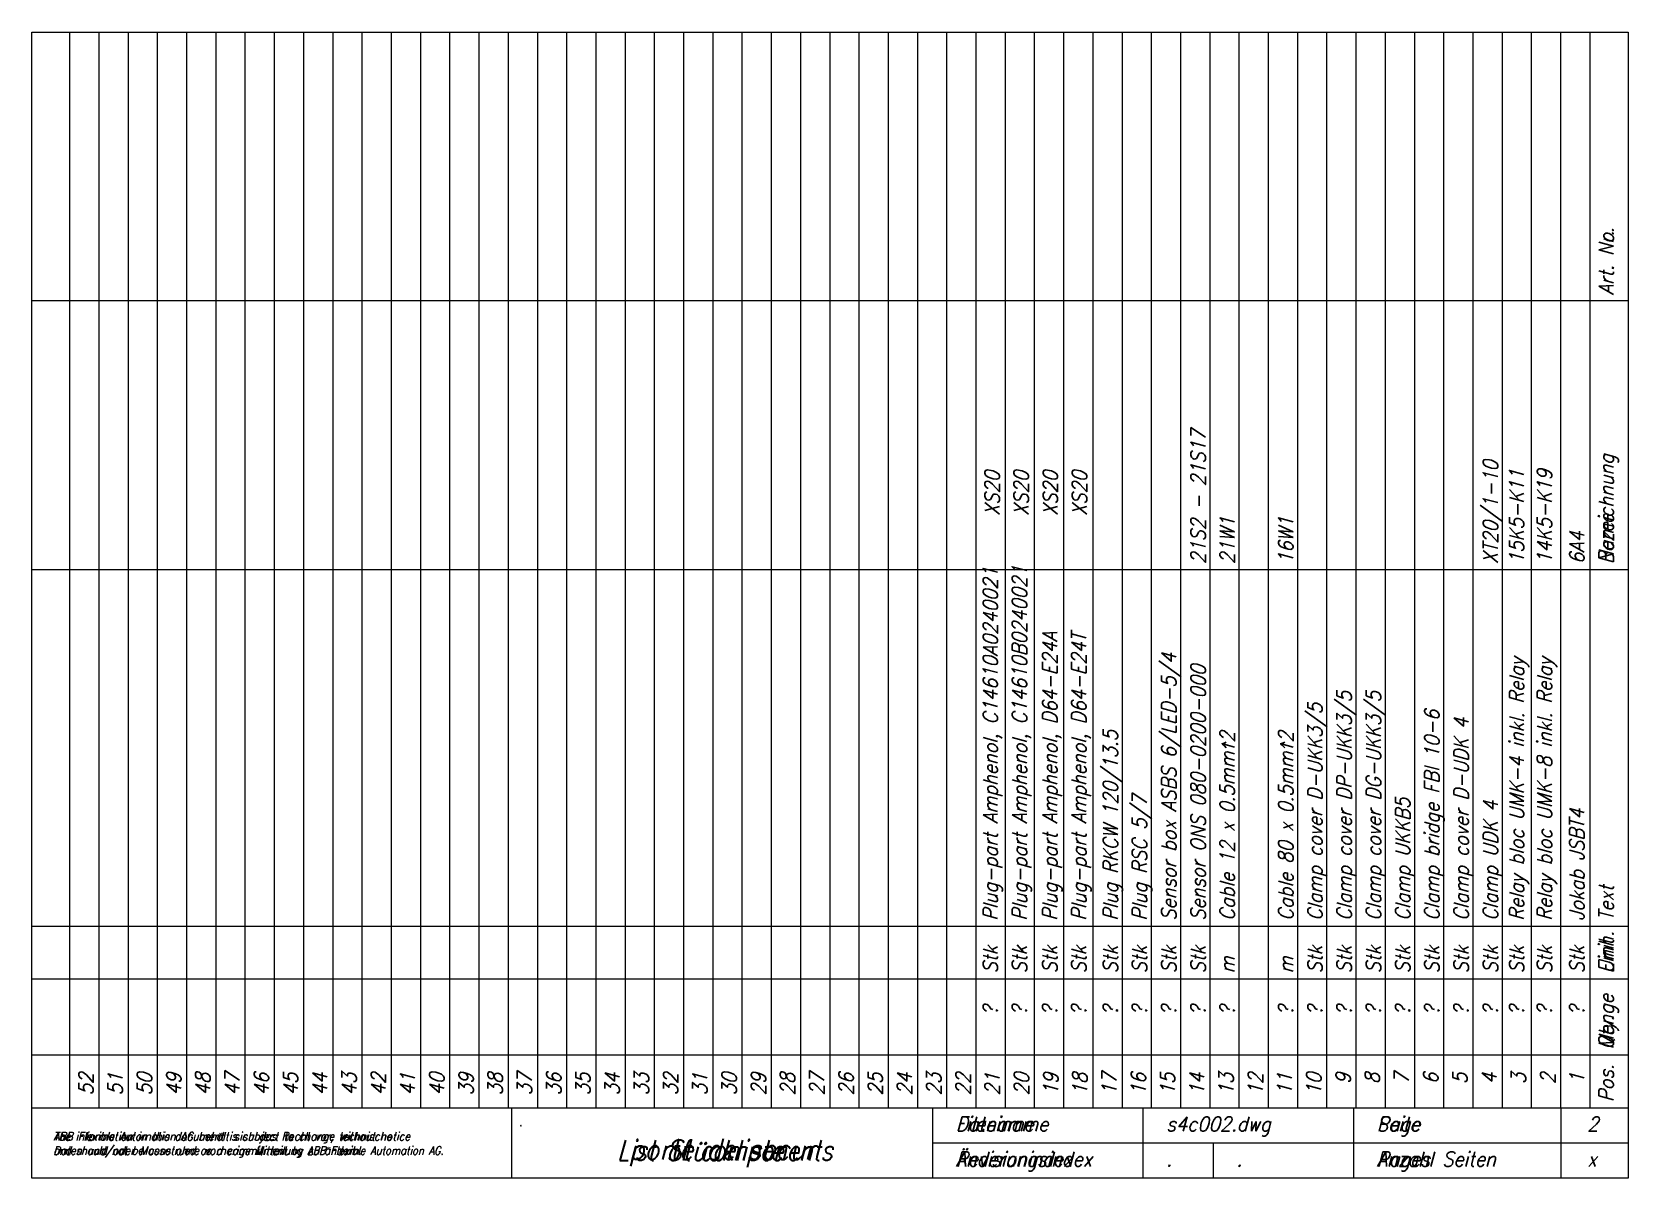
# Model space of a CAD drawing. Extents: x 0 to 273, y 0 to 196.
import ezdxf
from ezdxf.enums import TextEntityAlignment as Align

# ---------------------------------------------------------------- set-up
doc = ezdxf.new("R2010")
doc.units = 0
doc.header["$LTSCALE"] = 8
for name, color, linetype in [('FORM03', 2, 'CONTINUOUS'), ('FORM07', 4, 'CONTINUOUS'), ('KOPF05', 3, 'CONTINUOUS'), ('KOPF07', 4, 'CONTINUOUS'), ('TEXT_ALLGEMEIN', 2, 'CONTINUOUS'), ('TEXT_DEUTSCH', 2, 'CONTINUOUS'), ('TEXT_ENGLISCH', 2, 'CONTINUOUS'), ('TEXT_FRANZOESISCH', 2, 'CONTINUOUS'), ('TEXT_SCHEMA', 2, 'CONTINUOUS')]:
    doc.layers.add(name, color=color, linetype=linetype)
doc.styles.add('VSM_13', font='simplex3.shx', dxfattribs={"width": 0.9, "oblique": 15})

msp = doc.modelspace()

# ---------------------------------------------------------------- linework, layer by layer
at = {"layer": 'FORM03', "color": 1}
for p, q in [((6.5, 12), (6.5, 196)), ((11.5, 12), (11.5, 196)), ((16.5, 12), (16.5, 196)), ((21.5, 12), (21.5, 196)), ((26.5, 12), (26.5, 196)), ((31.5, 12), (31.5, 196)), ((36.5, 12), (36.5, 196)), ((41.5, 12), (41.5, 196)), ((46.5, 12), (46.5, 196)), ((51.5, 12), (51.5, 196)), ((56.5, 12), (56.5, 196)), ((61.5, 12), (61.5, 196)), ((66.5, 12), (66.5, 196)), ((71.5, 12), (71.5, 196)), ((76.5, 12), (76.5, 196)), ((81.5, 12), (81.5, 196)), ((86.5, 12), (86.5, 196)), ((91.5, 12), (91.5, 196)), ((96.5, 12), (96.5, 196)), ((101.5, 12), (101.5, 196)), ((106.5, 12), (106.5, 196)), ((111.5, 12), (111.5, 196)), ((116.5, 12), (116.5, 196)), ((121.5, 12), (121.5, 196)), ((126.5, 12), (126.5, 196)), ((131.5, 12), (131.5, 196)), ((136.5, 12), (136.5, 196)), ((141.5, 12), (141.5, 196)), ((146.5, 12), (146.5, 196)), ((151.5, 12), (151.5, 196)), ((156.5, 12), (156.5, 196)), ((161.5, 12), (161.5, 196)), ((166.5, 12), (166.5, 196)), ((171.5, 12), (171.5, 196)), ((176.5, 12), (176.5, 196)), ((181.5, 12), (181.5, 196)), ((186.5, 12), (186.5, 196)), ((191.5, 12), (191.5, 196)), ((196.5, 12), (196.5, 196)), ((201.5, 12), (201.5, 196)), ((206.5, 12), (206.5, 196)), ((211.5, 12), (211.5, 196)), ((216.5, 12), (216.5, 196)), ((221.5, 12), (221.5, 196)), ((226.5, 12), (226.5, 196)), ((231.5, 12), (231.5, 196)), ((236.5, 12), (236.5, 196)), ((241.5, 12), (241.5, 196)), ((246.5, 12), (246.5, 196)), ((251.5, 12), (251.5, 196)), ((256.5, 12), (256.5, 196)), ((261.5, 12), (261.5, 196)), ((266.5, 150), (0, 150)), ((266.5, 104), (0, 104))]:
    msp.add_line(p, q, dxfattribs=at)
at = {"layer": 'FORM03'}
for p, q in [((266.5, 12), (266.5, 196)), ((272.99, 150), (266.5, 150)), ((272.99, 104), (266.5, 104)), ((272.99, 43), (266.5, 43)), ((272.99, 34), (266.5, 34)), ((266.5, 21), (0, 21)), ((272.99, 21), (266.5, 21))]:
    msp.add_line(p, q, dxfattribs=at)
at = {"layer": 'FORM03', "color": 1, "ltscale": 0.5}
for p, q in [((266.5, 43), (0, 43)), ((266.5, 34), (0, 34))]:
    msp.add_line(p, q, dxfattribs=at)
at = {"layer": 'FORM07'}
for p, q in [((0, 195.96), (272.99, 195.96)), ((0, 0), (0, 195.96)), ((272.99, 195.96), (272.99, 0)), ((272.99, 0), (0, 0))]:
    msp.add_line(p, q, dxfattribs=at)
at = {"layer": 'KOPF05'}
for p, q in [((82.02, 12), (82.02, 0)), ((154.02, 12), (154.02, 0)), ((190.02, 12), (190.02, 0)), ((226.02, 12), (226.02, 0)), ((261.5, 12), (261.5, 0)), ((154.02, 6), (272.99, 6)), ((202.02, 6), (202.02, 0))]:
    msp.add_line(p, q, dxfattribs=at)
at = {"layer": 'KOPF07'}
msp.add_line((0, 12), (272.99, 12), dxfattribs=at)

# ---------------------------------------------------------------- texts
at = {"layer": 'KOPF05', "color": 3, "style": 'VSM_13', "oblique": 15, "width": 0.9}
for s, p in [('s4c002.dwg', (194.02, 8)), ('.', (194.02, 2)), ('.', (206.02, 2))]:
    msp.add_text(s, height=2.5, dxfattribs=at).set_placement(p)
at = {"layer": 'KOPF05', "style": 'VSM_13', "oblique": 15, "width": 0.9}
msp.add_text('2', height=2.5, dxfattribs=at).set_placement((266.02, 8))
at = {"layer": 'TEXT_ALLGEMEIN', "style": 'VSM_13', "oblique": 15, "width": 0.9}
msp.add_text('.', height=2, dxfattribs=at).set_placement((83.21, 8.87))
at = {"layer": 'TEXT_ALLGEMEIN', "color": 3, "style": 'VSM_13', "oblique": 15, "width": 0.9}
msp.add_text('x', height=2.5, dxfattribs=at).set_placement((266.02, 2))
at = {"layer": 'TEXT_DEUTSCH', "style": 'VSM_13', "oblique": 15, "width": 0.9}
for s, p in [('Art. Nr.', (270.5, 151)), ('Bezeichnung', (270.5, 105)), ('Text', (270.5, 44)), ('Einh.', (270.5, 35)), ('Menge', (270.5, 22)), ('Pos.', (270.5, 13))]:
    msp.add_text(s, height=2.5, rotation=90, dxfattribs=at).set_placement(p)
for s, p in [('Dateiname', (158.02, 8)), ('Seite', (230.02, 8)), ('Änderungsindex', (158.02, 2)), ('Anzahl Seiten', (230.02, 2))]:
    msp.add_text(s, height=2.5, dxfattribs=at).set_placement(p)
at = {"layer": 'TEXT_DEUTSCH', "color": 1, "style": 'VSM_13', "oblique": 15, "width": 0.9}
for s, p in [('ABB Flexible Automation AG behält sich das Recht vor, technische', (3.67, 6.43)), ('Daten und/oder Masse ohne vorherige Mitteilung zu ändern.', (3.67, 4))]:
    msp.add_text(s, height=1.42, dxfattribs=at).set_placement(p)
at = {"layer": 'TEXT_DEUTSCH', "color": 4, "style": 'VSM_13', "oblique": 15, "width": 0.9}
msp.add_text('Stückliste', height=3.5, dxfattribs=at).set_placement((118.5, 3), align=Align.CENTER)
at = {"layer": 'TEXT_ENGLISCH', "style": 'VSM_13', "oblique": 15, "width": 0.9}
for s, p in [('Art. No.', (270.5, 151)), ('Name', (270.5, 105)), ('Text', (270.5, 44)), ('Unit', (270.5, 35)), ('Qty.', (270.5, 22)), ('Pos.', (270.5, 13))]:
    msp.add_text(s, height=2.5, rotation=90, dxfattribs=at).set_placement(p)
for s, p in [('Filename', (158.02, 8)), ('Page', (230.02, 8)), ('Revisionindex', (158.02, 2)), ('Pages', (230.02, 2))]:
    msp.add_text(s, height=2.5, dxfattribs=at).set_placement(p)
at = {"layer": 'TEXT_ENGLISCH', "color": 1, "style": 'VSM_13', "oblique": 15}
for s, width, p in [('and should not be construed as a commitment by ABB Flexible Automation AG.', 0.86, (3.67, 4)), ('The information in this document is subject to change without notice', 0.9, (3.67, 6.43))]:
    msp.add_text(s, height=1.42, dxfattribs=dict(at, width=width)).set_placement(p)
at = {"layer": 'TEXT_ENGLISCH', "color": 4, "style": 'VSM_13', "oblique": 15, "width": 0.8}
msp.add_text('List of components', height=3.5, dxfattribs=at).set_placement((118.5, 3), align=Align.CENTER)
at = {"layer": 'TEXT_FRANZOESISCH', "style": 'VSM_13', "oblique": 15, "width": 0.9}
for s, p in [('Filename', (158.02, 8)), ('Seite', (230.02, 8)), ('Änderungsindex', (158.02, 2)), ('Anzahl Seiten', (230.02, 2))]:
    msp.add_text(s, height=2.5, dxfattribs=at).set_placement(p)
at = {"layer": 'TEXT_FRANZOESISCH', "color": 1, "style": 'VSM_13', "oblique": 15, "width": 0.9}
for s, p in [('ABB Flexible Automation AG behält sich das Recht vor, technische', (3.67, 6.43)), ('Daten und/oder Masse ohne vorherige Mitteilung zu ändern.', (3.67, 4))]:
    msp.add_text(s, height=1.42, dxfattribs=at).set_placement(p)
at = {"layer": 'TEXT_FRANZOESISCH', "color": 4, "style": 'VSM_13', "oblique": 15, "width": 0.9}
msp.add_text('porte de secur', height=3.5, dxfattribs=at).set_placement((118.03, 3.19), align=Align.CENTER)
at = {"layer": 'TEXT_SCHEMA', "style": 'VSM_13', "oblique": 15, "width": 0.9}
for s, p in [('21S2 - 21S17', (200.7, 105)), ('XT20/1-10', (250.7, 105)), ('XS20', (165.47, 113.22)), ('XS20', (170.45, 113.22)), ('XS20', (175.43, 113.22)), ('XS20', (180.41, 113.22)), ('15K5-K11', (255.19, 105)), ('14K5-K19', (259.95, 105)), ('21W1', (205.7, 105)), ('16W1', (215.7, 105)), ('6A4', (265.5, 105)), ('Plug-part Amphenol, C14610A0240021', (165.17, 44)), ('Plug-part Amphenol, C14610B0240021', (170.15, 44)), ('Plug-part Amphenol, D64-E24A', (175.35, 44)), ('Plug-part Amphenol, D64-E24T', (180.32, 44)), ('Sensor box ASBS 6/LED-5/4', (195.7, 44)), ('Sensor ONS 080-0200-000', (200.7, 44)), ('Relay bloc UMK-4 inkl. Relay', (255.19, 44)), ('Relay bloc UMK-8 inkl. Relay', (259.95, 44)), ('Clamp cover DP-UKK3/5', (225.7, 44)), ('Clamp cover DG-UKK3/5', (230.7, 44)), ('Clamp cover D-UKK3/5', (220.7, 44)), ('Clamp bridge FBI 10-6', (240.7, 44)), ('Plug RKCW 120/13.5', (185.7, 44)), ('Cable 12 x 0.5mm^ 2', (205.7, 44)), ('Cable 80 x 0.5mm^ 2', (215.7, 44)), ('Clamp cover D-UDK 4', (245.7, 44)), ('Plug RSC 5/7', (190.7, 44)), ('Clamp UKKB5', (235.7, 44)), ('Clamp UDK 4', (250.7, 44)), ('Jokab JSBT4', (265.5, 44)), ('Stk', (165.17, 35)), ('Stk', (170.15, 35)), ('Stk', (175.35, 35)), ('Stk', (180.32, 35)), ('Stk', (185.7, 35)), ('Stk', (190.7, 35)), ('Stk', (195.7, 35)), ('Stk', (200.7, 35)), ('Stk', (220.7, 35)), ('Stk', (225.7, 35)), ('Stk', (230.7, 35)), ('Stk', (235.7, 35)), ('Stk', (240.7, 35)), ('Stk', (245.7, 35)), ('Stk', (250.7, 35)), ('Stk', (255.19, 35)), ('Stk', (259.95, 35)), ('Stk', (265.5, 35)), ('m', (205.7, 35)), ('m', (215.7, 35))]:
    msp.add_text(s, height=2.5, rotation=90, dxfattribs=at).set_placement(p)
for s, p in [('?', (165.17, 29.5)), ('?', (170.15, 29.5)), ('?', (175.35, 29.5)), ('?', (180.32, 29.5)), ('?', (185.7, 29.5)), ('?', (190.7, 29.5)), ('?', (195.7, 29.5)), ('?', (200.7, 29.5)), ('?', (205.7, 29.5)), ('?', (215.7, 29.5)), ('?', (220.7, 29.5)), ('?', (225.7, 29.5)), ('?', (230.7, 29.5)), ('?', (235.7, 29.5)), ('?', (240.7, 29.5)), ('?', (245.7, 29.5)), ('?', (250.7, 29.5)), ('?', (255.19, 29.5)), ('?', (259.95, 29.5)), ('?', (265.5, 29.5)), ('52', (10.5, 18)), ('51', (15.5, 18)), ('50', (20.5, 18)), ('49', (25.5, 18)), ('48', (30.5, 18)), ('47', (35.5, 18)), ('46', (40.5, 18)), ('45', (45.5, 18)), ('44', (50.5, 18)), ('43', (55.5, 18)), ('42', (60.5, 18)), ('41', (65.5, 18)), ('40', (70.5, 18)), ('39', (75.5, 18)), ('38', (80.5, 18)), ('37', (85.5, 18)), ('36', (90.5, 18)), ('35', (95.5, 18)), ('34', (100.5, 18)), ('33', (105.5, 18)), ('32', (110.5, 18)), ('31', (115.5, 18)), ('30', (120.5, 18)), ('29', (125.5, 18)), ('28', (130.5, 18)), ('27', (135.5, 18)), ('26', (140.5, 18)), ('25', (145.5, 18)), ('24', (150.5, 18)), ('23', (155.5, 18)), ('22', (160.5, 18)), ('21', (165.5, 18)), ('20', (170.5, 18)), ('19', (175.5, 18)), ('18', (180.5, 18)), ('17', (185.5, 18)), ('16', (190.5, 18)), ('15', (195.5, 18)), ('14', (200.5, 18)), ('13', (205.5, 18)), ('12', (210.5, 18)), ('11', (215.5, 18)), ('10', (220.5, 18)), ('9', (225.5, 18)), ('8', (230.5, 18)), ('7', (235.5, 18)), ('6', (240.5, 18)), ('5', (245.5, 18)), ('4', (250.5, 18)), ('3', (255.5, 18)), ('2', (260.5, 18)), ('1', (265.5, 18))]:
    msp.add_text(s, height=2.5, rotation=90, dxfattribs=at).set_placement(p, align=Align.RIGHT)

doc.saveas('drawing.dxf')
